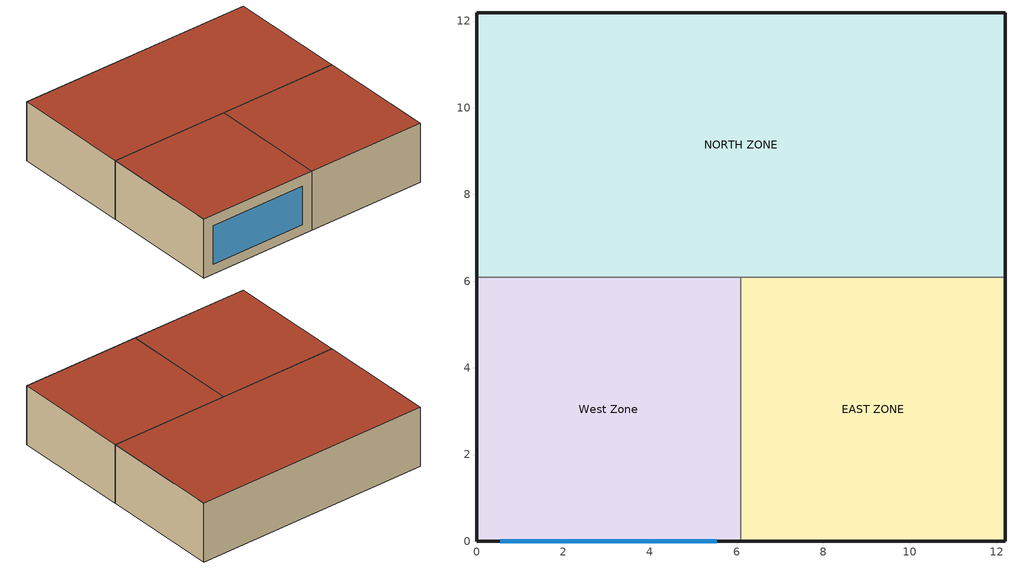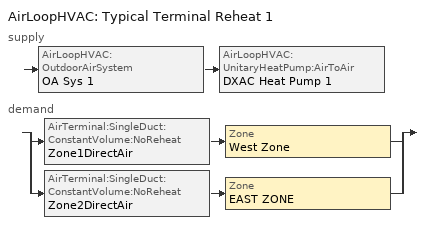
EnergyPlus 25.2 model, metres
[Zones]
West Zone
 floor ground (FLOOR SLAB 8 IN): 0,0 0,6.1 6.1,6.1 6.1,0 z0
 wall outside (EXTWALL802): 0,6.1 0,0 6.1,0 z0:3.05
 wall to NORTH ZONE (PARTITION06reversed): 6.1,6.1 0,6.1 z0:3.05
 wall to EAST ZONE (PARTITION06): 6.1,0 6.1,6.1 z0:3.05
 window (Double Pane Glass): 0.55,0 5.55,0 z0.5:2.5
 roof outside (ROOF34): 0,6.1 0,0 6.1,0 6.1,6.1 z3.05
EAST ZONE
 floor ground (FLOOR SLAB 8 IN): 6.1,0 6.1,6.1 12.19,6.1 12.19,0 z0
 wall outside (EXTWALL802): 6.1,0 12.19,0 12.19,6.1 z0:3.05
 wall to NORTH ZONE (PARTITION06reversed): 12.19,6.1 6.1,6.1 z0:3.05
 roof outside (ROOF34): 6.1,6.1 6.1,0 12.19,0 12.19,6.1 z3.05
NORTH ZONE
 floor ground (FLOOR SLAB 8 IN): 0,6.1 0,12.19 12.19,12.19 12.19,6.1 z0
 wall outside (EXTWALL80): 12.19,6.1 12.19,12.19 0,12.19 0,6.1 z0:3.05
 roof outside (ROOF34): 0,12.19 0,6.1 12.19,6.1 12.19,12.19 z3.05
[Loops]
AirLoopHVAC 'Typical Terminal Reheat 1'
 supply: AirLoopHVAC:OutdoorAirSystem 'OA Sys 1' > AirLoopHVAC:UnitaryHeatPump:AirToAir 'DXAC Heat Pump 1'
 demand: split
  | AirTerminal:SingleDuct:ConstantVolume:NoReheat 'Zone1DirectAir' > Zone 'West Zone'
  | AirTerminal:SingleDuct:ConstantVolume:NoReheat 'Zone2DirectAir' > Zone 'EAST ZONE'
[Building]
NONE: Loads convergence tolerance value=0.04; Maximum number of warmup days=25; Minimum number of warmup days=6; North axis=0; Solar distribution=FullInteriorAndExterior; Temperature convergence tolerance value=0.4; Terrain=Suburbs
[Site:GroundTemperature:BuildingSurface]
20.03, 20.03, 20.13, 20.3, 20.43, 20.52, 20.62, 20.77, 20.78, 20.55, 20.44, 20.2
[Site:Location]
Chicago Ohare Intl Ap IL USA WMO=725300: Elevation=205; Latitude=41.99; Longitude=-87.91; Time zone=-6
[SizingPeriod:DesignDay] Barometric pressure=98886; Day of month=21; Daylight saving time indicator=No; Humidity condition type=WetBulb; Rain indicator=No; Snow indicator=No; Solar model indicator=ASHRAEClearSky
Name | Daily dry bulb temperature range | Day type | Maximum dry bulb temperature | Month | Sky clearness | Wetbulb or dewpoint at maximum dry bulb | Wind direction | Wind speed
Chicago Ohare Intl Ap Ann Clg 1% Condns DB=>MWB | 10.5 | SummerDesignDay | 31.6 | 7 | 1 | 23 | 230 | 5.2
Chicago Ohare Intl Ap Ann Htg 99% Condns DB | 0 | WinterDesignDay | -16.6 | 1 | 0 | -16.6 | 270 | 4.9
[Construction]
Double Pane Glass: GLASS - CLEAR PLATE 1 / 4 IN, WinAirB1 - AIRSPACE RESISTANCE, GLASS - CLEAR PLATE 1 / 4 IN
EXTWALL80: A1 - 1 IN STUCCO, C4 - 4 IN COMMON BRICK, E1 - 3 / 4 IN PLASTER OR GYP BOARD
EXTWALL802: A1 - 1 IN STUCCO, C4 - 4 IN COMMON BRICK, Composite 2x6 Wood Stud R19 #2, E1 - 3 / 4 IN PLASTER OR GYP BOARD
FLOOR SLAB 8 IN: C10 - 8 IN HW CONCRETE
PARTITION06: E1 - 3 / 4 IN PLASTER OR GYP BOARD, C6 - 8 IN CLAY TILE, E1 - 3 / 4 IN PLASTER OR GYP BOARD
PARTITION06reversed: E1 - 3 / 4 IN PLASTER OR GYP BOARD, Composite 2x6 Wood Stud R19 #2, C6 - 8 IN CLAY TILE, E1 - 3 / 4 IN PLASTER OR GYP BOARD
ROOF34: E2 - 1 / 2 IN SLAG OR STONE, E3 - 3 / 8 IN FELT AND MEMBRANE, B5 - 1 IN DENSE INSULATION, C12 - 2 IN HW CONCRETE
[Material] Thermal absorptance=0.9
Name | Conductivity | Density | Roughness | Solar absorptance | Specific heat | Thickness | Visible absorptance
A1 - 1 IN STUCCO | 0.691831 | 1858.142 | Smooth | 0.92 | 836.8 | 0.0253898 | 0.92
B5 - 1 IN DENSE INSULATION | 0.0432394 | 91.30524 | VeryRough | 0.5 | 836.8 | 0.0253898 | 0.5
C4 - 4 IN COMMON BRICK | 0.726422 | 1922.216 | Rough | 0.76 | 836.8 | 0.101498 | 0.76
C6 - 8 IN CLAY TILE | 0.570761 | 1121.292 | Smooth | 0.82 | 836.8 | 0.203302 | 0.82
C10 - 8 IN HW CONCRETE | 1.729577 | 2242.585 | MediumRough | 0.65 | 836.8 | 0.203302 | 0.65
C12 - 2 IN HW CONCRETE | 1.729577 | 2242.585 | MediumRough | 0.65 | 836.8 | 0.0509016 | 0.65
Composite 2x6 Wood Stud R19 #2 | 0.047 | 93.84 | Smooth | 0.7 | 1006 | 0.133 | 0.7
E1 - 3 / 4 IN PLASTER OR GYP BOARD | 0.726422 | 1601.846 | Smooth | 0.92 | 836.8 | 0.01905 | 0.92
E2 - 1 / 2 IN SLAG OR STONE | 1.435549 | 881.0155 | Rough | 0.55 | 1673.6 | 0.0127102 | 0.55
E3 - 3 / 8 IN FELT AND MEMBRANE | 0.190253 | 1121.292 | Rough | 0.75 | 1673.6 | 0.00954024 | 0.75
[WindowMaterial:Gas]
WinAirB1 - AIRSPACE RESISTANCE: Gas type=Air; Thickness=0.013
[WindowMaterial:Glazing]
GLASS - CLEAR PLATE 1 / 4 IN: Back side infrared hemispherical emissivity=0.84; Back side solar reflectance at normal incidence=0.071; Back side visible reflectance at normal incidence=0.08; Conductivity=0.9; Front side infrared hemispherical emissivity=0.84; Front side solar reflectance at normal incidence=0.071; Front side visible reflectance at normal incidence=0.08; Infrared transmittance at normal incidence=0; Optical data type=SpectralAverage; Solar transmittance at normal incidence=0.775; Thickness=0.006; Visible transmittance at normal incidence=0.881
[AirLoopHVAC]
Typical Terminal Reheat 1: Design supply air flow rate=Autosize
[AirLoopHVAC:UnitaryHeatPump:AirToAir]
DXAC Heat Pump 1: Availability schedule=FanAndCoilAvailSched; Controlling zone or thermostat location=East Zone; Cooling coil=Heat Pump ACDXCoil 1; Cooling supply air flow rate=Autosize; Fan placement=BlowThrough; Heating coil=Heat Pump DX Heating Coil 1; Heating supply air flow rate=Autosize; Maximum outdoor dry bulb temperature for supplemental heater operation=21; Maximum supply air temperature from supplemental heater=50; No load supply air flow rate=0; Supplemental heating coil=Heat Pump DX Supp Heating Coil 1; Supply air fan=Supply Fan 1; Supply air fan operating mode schedule=CyclingFanSchedule
[AirTerminal:SingleDuct:ConstantVolume:NoReheat] Availability schedule=FanAndCoilAvailSched; Maximum air flow rate=Autosize
Zone1DirectAir; Zone2DirectAir
[AvailabilityManager:Scheduled]
Name | Schedule
Heat Pump 1 Avail | FanAndCoilAvailSched
Outdoor Air 1 Avail | OutdoorAirAvailSched
[Coil:Cooling:DX:SingleSpeed]
Heat Pump ACDXCoil 1: Zone name for condenser placement=NORTH ZONE; 2023 rated evaporator fan power per volume flow rate=934.4; Availability schedule=FanAndCoilAvailSched; Basin heater capacity=200; Condenser type=AirCooled; Energy input ratio function of flow fraction curve=HPACCOOLEIRFFF; Energy input ratio function of temperature curve=HPACCOOLEIRFT; Gross rated cooling cop=3; Gross rated sensible heat ratio=Autosize; Gross rated total cooling capacity=Autosize; Part load fraction correlation curve=HPACCOOLPLFFPLR; Rated air flow rate=Autosize; Total cooling capacity function of flow fraction curve=HPACCoolCapFFF; Total cooling capacity function of temperature curve=HPACCoolCapFT
[Coil:Heating:DX:SingleSpeed]
Heat Pump DX Heating Coil 1: Zone name for evaporator placement=NORTH ZONE; 2023 rated supply fan power per volume flow rate=934.4; Availability schedule=FanAndCoilAvailSched; Crankcase heater capacity=200; Defrost control=Timed; Defrost strategy=Resistive; Defrost time period fraction=0.166667; Energy input ratio function of flow fraction curve=HPACHeatEIRFFF; Energy input ratio function of temperature curve=HPACHeatEIRFT; Gross rated heating capacity=Autosize; Gross rated heating cop=2.75; Heating capacity function of flow fraction curve=HPACHeatCapFFF; Heating capacity function of temperature curve=HPACHeatCapFT; Maximum outdoor dry bulb temperature for crankcase heater operation=10; Maximum outdoor dry bulb temperature for defrost operation=5; Minimum outdoor dry bulb temperature for compressor operation=-5; Nominal sensible heat ratio of secondary coil=0.9; Part load fraction correlation curve=HPACCOOLPLFFPLR; Rated air flow rate=Autosize; Region number for calculating hspf=4; Resistive defrost heater capacity=Autosize; Secondary coil air flow rate=Autosize; Secondary coil fan flow scaling factor=1.5; Sensible heat ratio modifier function of flow fraction curve=DXSecondaryCoilSHRFFF; Sensible heat ratio modifier function of temperature curve=DXSecondaryCoilSHRFT
[Coil:Heating:Fuel]
Heat Pump DX Supp Heating Coil 1: Availability schedule=FanAndCoilAvailSched; Burner efficiency=0.8; Fuel type=NaturalGas; Nominal capacity=Autosize
[Controller:OutdoorAir]
OA Controller 1: Economizer control action type=ModulateFlow; Economizer control type=NoEconomizer; Lockout type=NoLockout; Maximum outdoor air flow rate=Autosize; Minimum limit type=FixedMinimum; Minimum outdoor air flow rate=Autosize; Minimum outdoor air schedule=OAFractionSched
[DesignSpecification:OutdoorAir] Outdoor air flow per person=0.00944; Outdoor air flow per zone=0; Outdoor air flow per zone floor area=0; Outdoor air method=Flow/Person
SZ DSOA EAST ZONE; SZ DSOA West Zone
[ElectricEquipment] Design level calculation method=EquipmentLevel; Fraction latent=0; Fraction lost=0; Fraction radiant=0.3; Schedule=INTERMITTENT
Name | Design level | Zone or zonelist or space or spacelist
EAST ZONE ElecEq 1 | 520 | EAST ZONE
NORTH ZONE ElecEq 1 | 1040 | NORTH ZONE
West Zone ElecEq 1 | 520 | West Zone
[Fan:OnOff]
Supply Fan 1: Availability schedule=FanAndCoilAvailSched; Fan total efficiency=0.7; Maximum flow rate=Autosize; Motor efficiency=0.9; Motor in airstream fraction=1; Pressure rise=300
[Lights] Design level calculation method=LightingLevel; End use subcategory=GeneralLights; Fraction radiant=0.2; Fraction replaceable=0; Fraction visible=0.2; Return air fraction=0; Schedule=OFFICE LIGHTING
Name | Lighting level | Zone or zonelist or space or spacelist
EAST ZONE Lights 1 | 400 | EAST ZONE
NORTH ZONE Lights 1 | 480 | NORTH ZONE
WEST ZONE Lights 1 | 400 | WEST ZONE
[People] Activity level schedule=Activity Sch; Air velocity schedule=Air Velo Sch; Carbon dioxide generation rate=3.82e-08; Clothing insulation calculation method=ClothingInsulationSchedule; Clothing insulation schedule=Clothing Sch; Fraction radiant=0.3; Mean radiant temperature calculation type=EnclosureAveraged; Number of people calculation method=People; Number of people schedule=OFFICE OCCUPANCY; Thermal comfort model 1 type=Fanger; Work efficiency schedule=Work Eff Sch
Name | Number of people | Zone or zonelist or space or spacelist
EastPeople | 3 | EAST ZONE
NorthPeople | 4 | NORTH ZONE
WestPeople | 3 | West Zone
[Sizing:System]
Typical Terminal Reheat 1: 100 outdoor air in cooling=No; 100 outdoor air in heating=No; Central cooling design supply air humidity ratio=0.008; Central cooling design supply air temperature=13; Central heating design supply air humidity ratio=0.008; Central heating design supply air temperature=50; Central heating maximum system air flow ratio=0; Cooling supply air flow rate=0; Cooling supply air flow rate method=DesignDay; Design outdoor air flow rate=Autosize; Heating supply air flow rate=0; Heating supply air flow rate method=DesignDay; Precool design humidity ratio=0.008; Precool design temperature=11; Preheat design humidity ratio=0.008; Preheat design temperature=7; Type of load to size on=Sensible; Type of zone sum to use=NonCoincident
[Sizing:Zone] Account for dedicated outdoor air system=No; Cooling design air flow method=DesignDay; Cooling design air flow rate=0; Dedicated outdoor air high setpoint temperature for design=Autosize; Dedicated outdoor air low setpoint temperature for design=Autosize; Dedicated outdoor air system control strategy=NeutralSupplyAir; Heating design air flow method=DesignDay; Heating design air flow rate=0; Zone cooling design supply air humidity ratio=0.009; Zone cooling design supply air temperature=14; Zone cooling design supply air temperature input method=SupplyAirTemperature; Zone cooling sizing factor=0; Zone heating design supply air humidity ratio=0.009; Zone heating design supply air temperature=48; Zone heating design supply air temperature input method=SupplyAirTemperature; Zone heating sizing factor=0
Name | Design specification outdoor air object
West Zone | SZ DSOA West Zone
EAST ZONE | SZ DSOA EAST ZONE
[ThermostatSetpoint:SingleCooling]
Cooling Setpoint with SB: Setpoint temperature schedule=Cooling Setpoints
[ThermostatSetpoint:SingleHeating]
Heating Setpoint with SB: Setpoint temperature schedule=Heating Setpoints
[Zone] Ceiling height=Autocalculate; Multiplier=1; Type=1; Volume=Autocalculate
EAST ZONE; NORTH ZONE; West Zone
[ZoneControl:Thermostat] Control 1=Heating Setpoint with SB; Control 2=Cooling Setpoint with SB; Control type schedule=Zone Control Type Sched
Name | Zone or zonelist
Zone 1 Thermostat | West Zone
Zone 2 Thermostat | EAST ZONE
[Zone equipment]
West Zone: Zone1DirectAir
EAST ZONE: Zone2DirectAir
[Curve:Biquadratic] Input unit type for x=Temperature; Input unit type for y=Temperature; Output unit type=Dimensionless
Name | Maximum curve output | Maximum value of x | Maximum value of y | Minimum curve output | Minimum value of x | Minimum value of y | Coefficient1 constant | Coefficient2 x | Coefficient3 x 2 | Coefficient4 y | Coefficient5 y 2 | Coefficient6 x y
DXSecondaryCoilSHRFT | 1.9 | 15 | 20 | 1.3 | -5 | 15 | 1.32945 | -0.0990649 | 0.000831004 | 0.0652278 | -7.93358e-05 | -0.000587442
HPACCOOLEIRFT |  | 23.88889 | 46.11111 |  | 12.77778 | 18 | 0.297145 | 0.0430933 | -0.000748766 | 0.00597727 | 0.000482112 | -0.000956448
HPACCoolCapFT |  | 23.88889 | 46.11111 |  | 12.77778 | 18 | 0.766956 | 0.0107756 | -4.14703e-05 | 0.00134961 | -0.000261144 | 0.000457488
[Curve:Cubic]
Name | Maximum value of x | Minimum value of x | Coefficient1 constant | Coefficient2 x | Coefficient3 x 2 | Coefficient4 x 3 | Input unit type for x | Output unit type
HPACHeatCapFFF | 1.5 | 0.5 | 0.84 | 0.16 | 0 | 0
HPACHeatCapFT | 20 | -20 | 0.758746 | 0.027626 | 0.000148716 | 3.4992e-06 | Temperature | Dimensionless
HPACHeatEIRFT | 20 | -20 | 1.19248 | -0.0300438 | 0.00103745 | -2.3328e-05 | Temperature | Dimensionless
[Curve:Quadratic]
Name | Maximum value of x | Minimum value of x | Coefficient1 constant | Coefficient2 x | Coefficient3 x 2
DXSecondaryCoilSHRFFF | 1.3 | 0.69 | 0.9317 | -0.0077 | 0.076
HPACCOOLEIRFFF | 1.5 | 0.5 | 1.156 | -0.1816 | 0.0256
HPACCOOLPLFFPLR | 1 | 0 | 0.85 | 0.15 | 0
HPACCoolCapFFF | 1.5 | 0.5 | 0.8 | 0.2 | 0
HPACHeatEIRFFF | 1 | 0 | 1.3824 | -0.4336 | 0.0512
[Schedule:Compact]
Activity Sch: Through: 12/31, For: AllDays, Until: 24:00, 131.8
Air Velo Sch: Through: 12/31, For: AllDays, Until: 24:00, 0.137
Clothing Sch: Through: 12/31, For: AllDays, Until: 24:00, 1
Cooling Setpoints: Through: 12/31, For: AllDays, Until:  7:00, 30, Until: 17:00, 24, Until: 24:00, 30
CyclingFanSchedule; Work Eff Sch: Through: 12/31, For: AllDays, Until: 24:00, 0
FanAndCoilAvailSched: Through: 3/31, For: AllDays, Until: 24:00, 1, Through: 9/30, For: WeekDays, Until: 7:00, 0, Until: 17:00, 1, Until: 24:00, 0, For: SummerDesignDay WinterDesignDay, Until: 24:00, 1, For: AllOtherDays, Until: 24:00, 0, Through: 12/31, For: AllDays, Until: 24:00, 1
Heating Setpoints: Through: 12/31, For: AllDays, Until:  7:00, 15, Until: 17:00, 20, Until: 24:00, 15
INTERMITTENT: Through: 12/31, For: WeekDays SummerDesignDay, Until: 8:00, 0, Until: 18:00, 1, Until: 24:00, 0, For: AllOtherDays, Until: 24:00, 0
OAFractionSched: Through: 12/31, For: AllDays, Until: 7:00, 0, Until: 17:00, 1, Until: 24:00, 0
OFFICE LIGHTING: Through: 12/31, For: WeekDays SummerDesignDay, Until: 6:00, 0.05, Until: 7:00, 0.2, Until: 17:00, 1, Until: 18:00, 0.5, Until: 24:00, 0.05, For: AllOtherDays, Until: 24:00, 0.05
OFFICE OCCUPANCY: Through: 12/31, For: WeekDays SummerDesignDay, Until: 6:00, 0, Until: 7:00, 0.1, Until: 8:00, 0.5, Until: 12:00, 1, Until: 13:00, 0.5, Until: 16:00, 1, Until: 17:00, 0.5, Until: 18:00, 0.1, Until: 24:00, 0, For: AllOtherDays, Until: 24:00, 0
OutdoorAirAvailSched: Through: 3/31, For: AllDays, Until: 24:00, 1, Through: 9/30, For: WeekDays, Until: 7:00, 0, Until: 17:00, 1, Until: 24:00, 0, For: SummerDesignDay WinterDesignDay, Until: 24:00, 0, For: AllOtherDays, Until: 24:00, 0, Through: 12/31, For: AllDays, Until: 24:00, 1
Zone Control Type Sched: Through: 3/31, For: AllDays, Until: 24:00, 1, Through: 9/30, For: AllDays, Until: 24:00, 2, Through: 12/31, For: AllDays, Until: 24:00, 1
